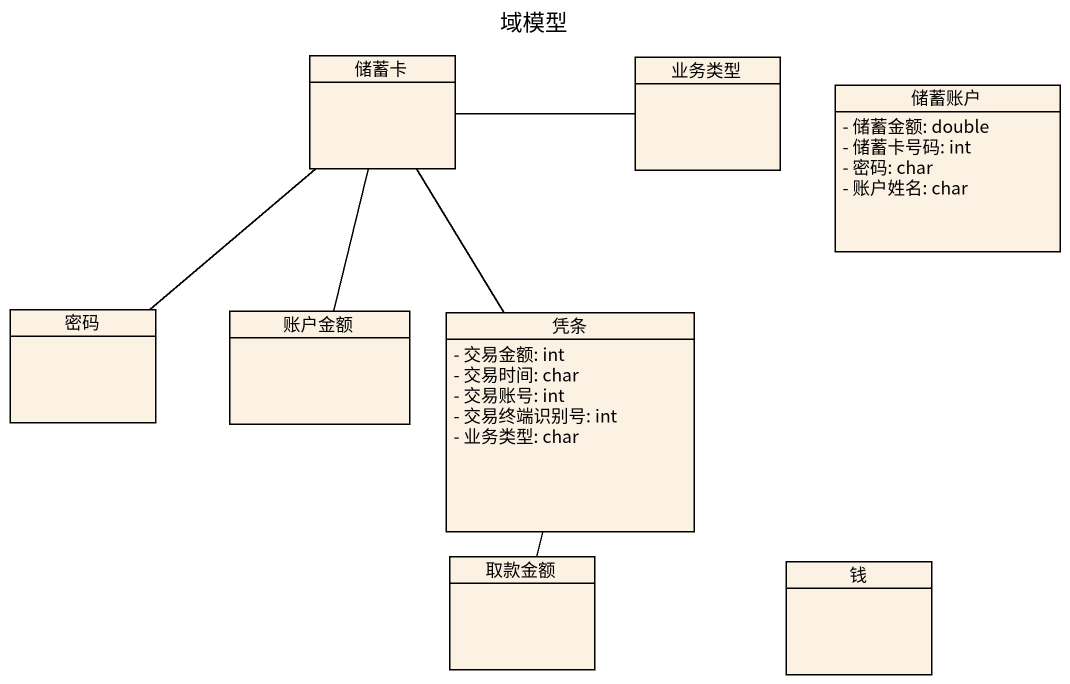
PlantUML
@startuml
title 域模型
hide circle
hide empty members
skinparam classAttributeIconSize 0
class 储蓄卡
class 业务类型
class 储蓄账户 {
  - 储蓄金额: double
  - 储蓄卡号码: int
  - 密码: char
  - 账户姓名: char
}
class 密码
class 账户金额
class 凭条 {
  - 交易金额: int
  - 交易时间: char
  - 交易账号: int
  - 交易终端识别号: int
  - 业务类型: char
}
class 取款金额
class 钱
储蓄卡 -right- 业务类型
储蓄卡 -- 密码
储蓄卡 -- 账户金额
储蓄卡 -- 凭条
凭条 -- 取款金额
@enduml
